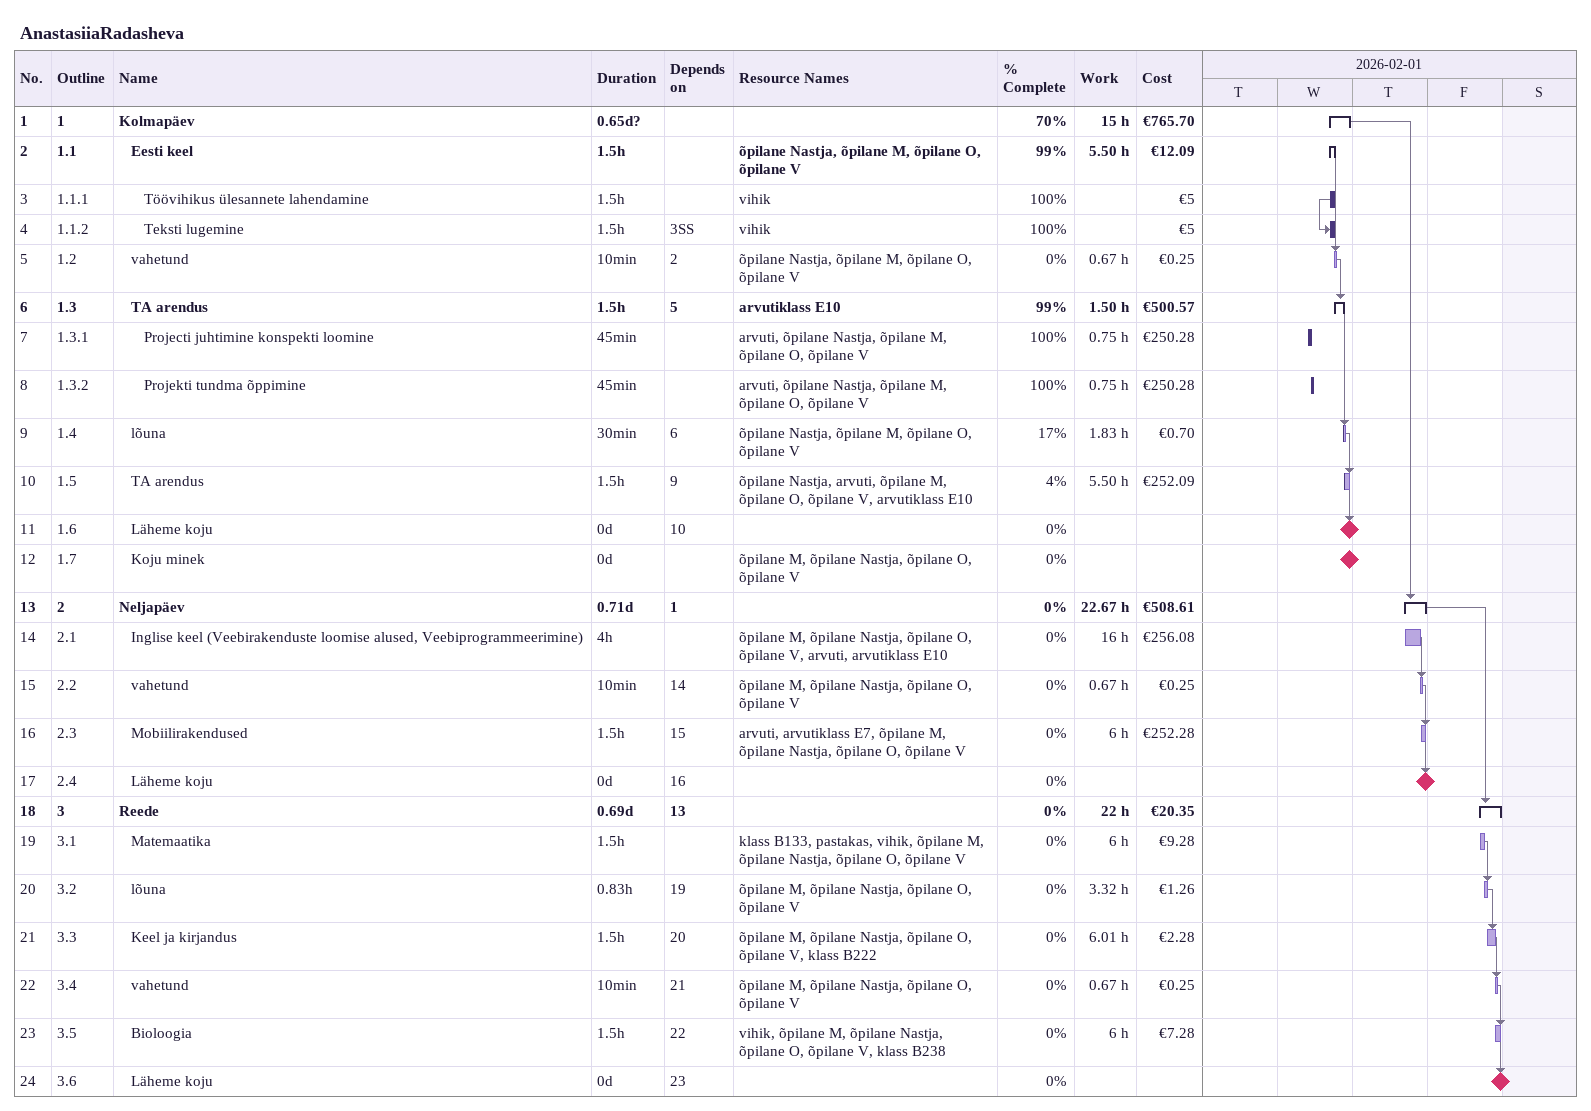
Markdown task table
AnastasiiaRadasheva

| ID | WBS | Task | Duration | Start | Finish | Predecessors | Resources | % complete | Work (h) | Cost (€) |
|---|---|---|---|---|---|---|---|---|---|---|
| 1 | 1 | **Kolmapäev** | 0.65d? | 2026-02-04 | 2026-02-04 |  |  | 70 | 15 | 765.70 |
| 2 | 1.1 | **Eesti keel** | 1.5h | 2026-02-04 | 2026-02-04 |  | õpilane Nastja, õpilane M, õpilane O, õpilane V | 99 | 5.50 | 12.09 |
| 3 | 1.1.1 | Töövihikus ülesannete lahendamine | 1.5h | 2026-02-04 | 2026-02-04 |  | vihik | 100 |  | 5 |
| 4 | 1.1.2 | Teksti lugemine | 1.5h | 2026-02-04 | 2026-02-04 | 3SS | vihik | 100 |  | 5 |
| 5 | 1.2 | vahetund | 10min | 2026-02-04 | 2026-02-04 | 2 | õpilane Nastja, õpilane M, õpilane O, õpilane V | 0 | 0.67 | 0.25 |
| 6 | 1.3 | **TA arendus** | 1.5h | 2026-02-04 | 2026-02-04 | 5 | arvutiklass E10 | 99 | 1.50 | 500.57 |
| 7 | 1.3.1 | Projecti juhtimine konspekti loomine | 45min | 2026-02-04 | 2026-02-04 |  | arvuti, õpilane Nastja, õpilane M, õpilane O, õpilane V | 100 | 0.75 | 250.28 |
| 8 | 1.3.2 | Projekti tundma õppimine | 45min | 2026-02-04 | 2026-02-04 |  | arvuti, õpilane Nastja, õpilane M, õpilane O, õpilane V | 100 | 0.75 | 250.28 |
| 9 | 1.4 | lõuna | 30min | 2026-02-04 | 2026-02-04 | 6 | õpilane Nastja, õpilane M, õpilane O, õpilane V | 17 | 1.83 | 0.70 |
| 10 | 1.5 | TA arendus | 1.5h | 2026-02-04 | 2026-02-04 | 9 | õpilane Nastja, arvuti, õpilane M, õpilane O, õpilane V, arvutiklass E10 | 4 | 5.50 | 252.09 |
| 11 | 1.6 | Läheme koju | 0d | 2026-02-04 | 2026-02-04 | 10 |  | 0 |  |  |
| 12 | 1.7 | Koju minek | 0d | 2026-02-04 | 2026-02-04 |  | õpilane M, õpilane Nastja, õpilane O, õpilane V | 0 |  |  |
| 13 | 2 | **Neljapäev** | 0.71d | 2026-02-05 | 2026-02-05 | 1 |  | 0 | 22.67 | 508.61 |
| 14 | 2.1 | Inglise keel (Veebirakenduste loomise alused, Veebiprogrammeerimine) | 4h | 2026-02-05 | 2026-02-05 |  | õpilane M, õpilane Nastja, õpilane O, õpilane V, arvuti, arvutiklass E10 | 0 | 16 | 256.08 |
| 15 | 2.2 | vahetund | 10min | 2026-02-05 | 2026-02-05 | 14 | õpilane M, õpilane Nastja, õpilane O, õpilane V | 0 | 0.67 | 0.25 |
| 16 | 2.3 | Mobiilirakendused | 1.5h | 2026-02-05 | 2026-02-05 | 15 | arvuti, arvutiklass E7, õpilane M, õpilane Nastja, õpilane O, õpilane V | 0 | 6 | 252.28 |
| 17 | 2.4 | Läheme koju | 0d | 2026-02-05 | 2026-02-05 | 16 |  | 0 |  |  |
| 18 | 3 | **Reede** | 0.69d | 2026-02-06 | 2026-02-06 | 13 |  | 0 | 22 | 20.35 |
| 19 | 3.1 | Matemaatika | 1.5h | 2026-02-06 | 2026-02-06 |  | klass B133, pastakas, vihik, õpilane M, õpilane Nastja, õpilane O, õpilane V | 0 | 6 | 9.28 |
| 20 | 3.2 | lõuna | 0.83h | 2026-02-06 | 2026-02-06 | 19 | õpilane M, õpilane Nastja, õpilane O, õpilane V | 0 | 3.32 | 1.26 |
| 21 | 3.3 | Keel ja kirjandus | 1.5h | 2026-02-06 | 2026-02-06 | 20 | õpilane M, õpilane Nastja, õpilane O, õpilane V, klass B222 | 0 | 6.01 | 2.28 |
| 22 | 3.4 | vahetund | 10min | 2026-02-06 | 2026-02-06 | 21 | õpilane M, õpilane Nastja, õpilane O, õpilane V | 0 | 0.67 | 0.25 |
| 23 | 3.5 | Bioloogia | 1.5h | 2026-02-06 | 2026-02-06 | 22 | vihik, õpilane M, õpilane Nastja, õpilane O, õpilane V, klass B238 | 0 | 6 | 7.28 |
| 24 | 3.6 | Läheme koju | 0d | 2026-02-06 | 2026-02-06 | 23 |  | 0 |  |  |
